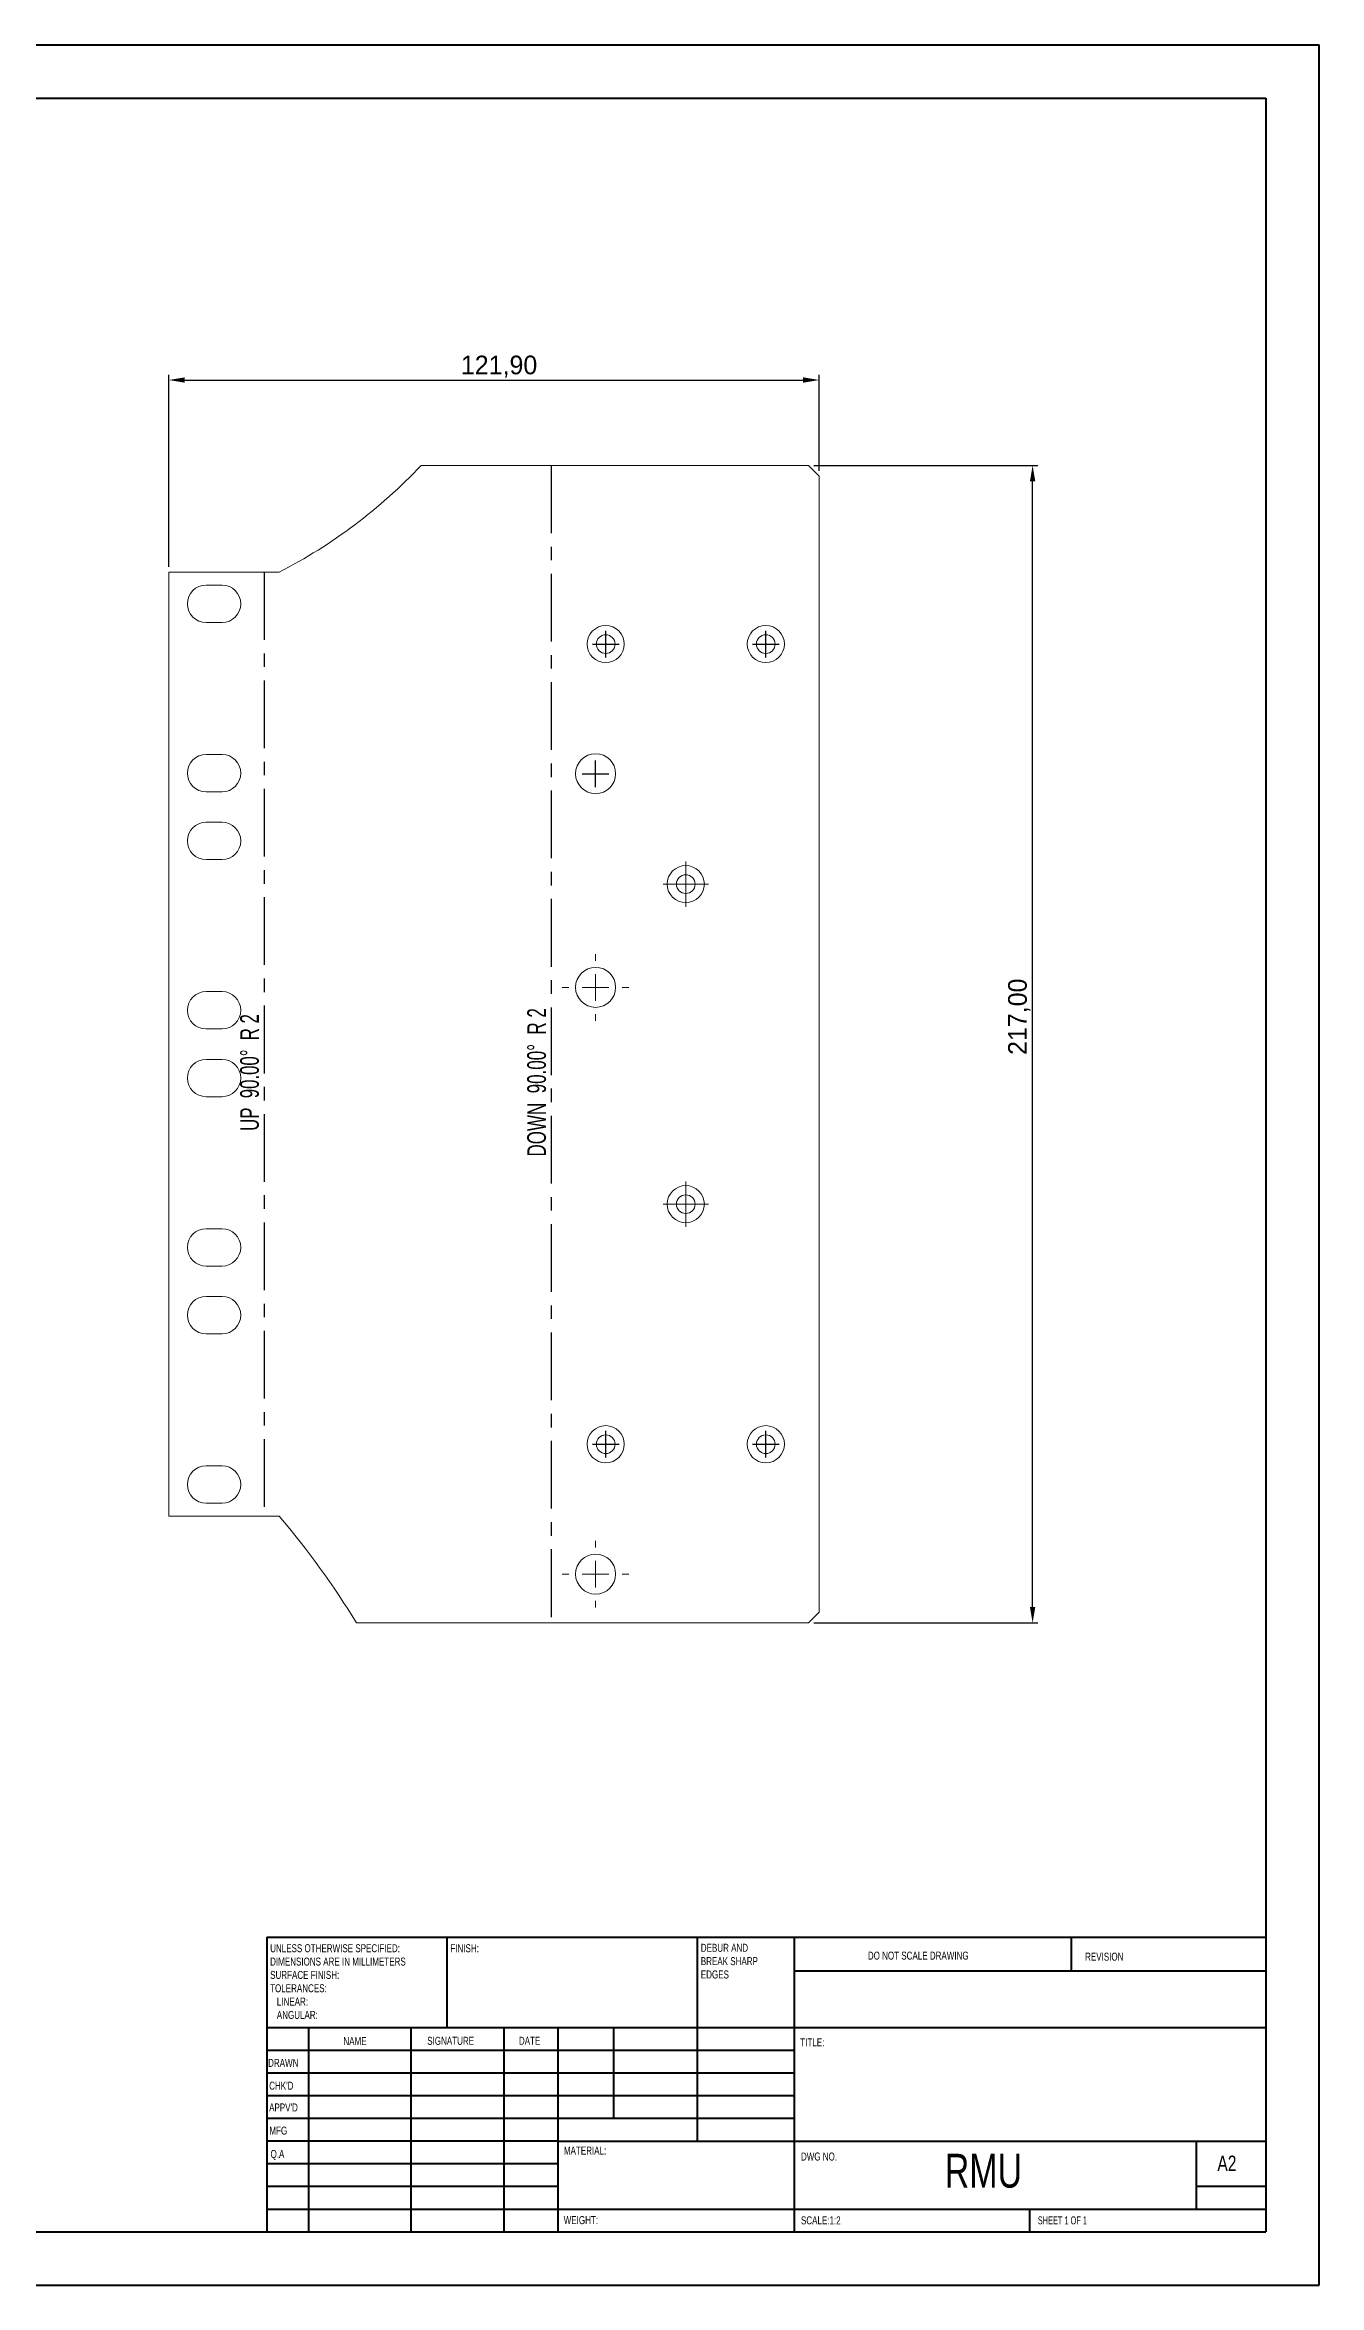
# Model space of a CAD drawing. Header units: millimetres. Extents: x 0 to 594, y 0 to 420.
# Drawn here: x 355.2 to 594.1, y 0.2 to 420.2 of the extents above; entities that cross this region are included whole.
import ezdxf

# ---------------------------------------------------------------- set-up
doc = ezdxf.new("R2010")
doc.units = ezdxf.units.MM
doc.header["$PDSIZE"] = -1
doc.linetypes.add('CENTERX2', pattern=[20.32, 12.7, -2.54, 2.54, -2.54])
doc.styles.add('SLDTEXTSTYLE0', font='TXT', dxfattribs={"width": 0.75})
doc.styles.add('SLDTEXTSTYLE1', font='TXT', dxfattribs={"width": 0.6875})
doc.styles.add('SLDTEXTSTYLE2', font='TXT', dxfattribs={"width": 0.680556})
doc.styles.add('SLDTEXTSTYLE3', font='TXT', dxfattribs={"width": 0.671875})
doc.dimstyles.new('ISO-25', dxfattribs={"dimtxt": 2.5, "dimasz": 2.5, "dimexe": 1.25, "dimexo": 0.625, "dimtad": 1, "dimtxsty": 'Standard', "dimcen": 2.5, "dimadec": 0, "dimazin": 0, "dimtfac": 1, "dimtmove": 0, "dimatfit": 3, "dimfxl": 1, "dimarcsym": 0})

# ---------------------------------------------------------------- blocks, each defined once
blk = doc.blocks.new('SW_NOTE_0')
at = {"color": 0, "linetype": 'Continuous', "lineweight": 0, "char_height": 1.5, "attachment_point": 1, "style": 'SLDTEXTSTYLE0'}
for s, insert in [('DEBUR AND ', (0, 1.93)), ('BREAK SHARP ', (0, -0.57)), ('EDGES', (0, -3.07))]:
    blk.add_mtext(s, dxfattribs=dict(at, insert=insert))
blk = doc.blocks.new('SW_NOTE_1')
at = {"color": 0, "linetype": 'Continuous', "lineweight": 0, "char_height": 1.5, "attachment_point": 1, "style": 'SLDTEXTSTYLE0'}
for s, insert in [('UNLESS OTHERWISE SPECIFIED:', (0, 1.93)), ('SURFACE FINISH:', (0, -3.07)), ('DIMENSIONS ARE IN MILLIMETERS', (0, -0.57)), ('TOLERANCES:', (0, -5.57)), ('   LINEAR:', (0, -8.07)), ('   ANGULAR:', (0, -10.57))]:
    blk.add_mtext(s, dxfattribs=dict(at, insert=insert))
blk = doc.blocks.new('*D12')
at = {"color": 0, "lineweight": -2}
for p, q in [((499.37, 341.37), (541.37, 341.37)), ((540.37, 127.37), (540.37, 338.37)), ((499.37, 124.37), (541.37, 124.37))]:
    blk.add_line(p, q, dxfattribs=at)
at = {"color": 0}
for points in [[(539.87, 338.37), (540.87, 338.37), (540.37, 341.37)], [(539.87, 127.37), (540.87, 127.37), (540.37, 124.37)]]:
    blk.add_solid(points, dxfattribs=at)
at = {"layer": 'Defpoints', "color": 0}
for p in [(498.37, 341.37), (540.37, 341.37), (498.37, 124.37)]:
    blk.add_point(p, dxfattribs=at)
at = {"color": 0, "insert": (535.78, 238.01), "char_height": 3.5, "attachment_point": 2, "rotation": 90}
blk.add_mtext('217,00', dxfattribs=at)
blk = doc.blocks.new('*D13')
at = {"color": 0, "lineweight": -2}
for p, q in [((378.47, 322.37), (378.47, 358.37)), ((381.47, 357.37), (497.37, 357.37)), ((500.37, 340.37), (500.37, 358.37))]:
    blk.add_line(p, q, dxfattribs=at)
at = {"color": 0}
for points in [[(381.47, 357.87), (381.47, 356.87), (378.47, 357.37)], [(497.37, 357.87), (497.37, 356.87), (500.37, 357.37)]]:
    blk.add_solid(points, dxfattribs=at)
at = {"layer": 'Defpoints', "color": 0}
for p in [(500.37, 357.37), (500.37, 339.37), (378.47, 321.37)]:
    blk.add_point(p, dxfattribs=at)
at = {"color": 0, "insert": (440.38, 361.95), "char_height": 3.5, "attachment_point": 2}
blk.add_mtext('121,90', dxfattribs=at)
blk = doc.blocks.new('SW_CENTERMARKSYMBOL_8')
at = {"color": 0, "linetype": 'Continuous', "lineweight": 0}
for p, q in [((0, 2.5), (0, 4.25)), ((-2.5, 0), (-4.25, 0)), ((0, 0), (-2.5, 0)), ((0, 0), (0, 2.5)), ((0, 0), (0, -2.5)), ((0, 0), (2.5, 0)), ((2.5, 0), (4.25, 0)), ((0, -2.5), (0, -4.25))]:
    blk.add_line(p, q, dxfattribs=at)
blk = doc.blocks.new('SW_CENTERMARKSYMBOL_9')
at = {"color": 0, "linetype": 'Continuous', "lineweight": 0}
for p, q in [((0, 2.5), (0, 4.25)), ((-2.5, 0), (-4.25, 0)), ((0, 0), (-2.5, 0)), ((0, 0), (0, 2.5)), ((0, 0), (0, -2.5)), ((0, 0), (2.5, 0)), ((2.5, 0), (4.25, 0)), ((0, -2.5), (0, -4.25))]:
    blk.add_line(p, q, dxfattribs=at)
blk = doc.blocks.new('SW_CENTERMARKSYMBOL_10')
at = {"color": 0, "linetype": 'Continuous', "lineweight": 0}
for p, q in [((0, 5), (0, 6.25)), ((-5, 0), (-6.25, 0)), ((0, 0), (-2.5, 0)), ((0, 0), (0, 2.5)), ((0, 0), (0, -2.5)), ((0, 0), (2.5, 0)), ((5, 0), (6.25, 0)), ((0, -5), (0, -6.25))]:
    blk.add_line(p, q, dxfattribs=at)
blk = doc.blocks.new('SW_CENTERMARKSYMBOL_11')
at = {"color": 0, "linetype": 'Continuous', "lineweight": 0}
for p, q in [((0, 5), (0, 6.25)), ((-5, 0), (-6.25, 0)), ((0, 0), (-2.5, 0)), ((0, 0), (0, 2.5)), ((0, 0), (0, -2.5)), ((0, 0), (2.5, 0)), ((5, 0), (6.25, 0)), ((0, -5), (0, -6.25))]:
    blk.add_line(p, q, dxfattribs=at)

msp = doc.modelspace()

# ---------------------------------------------------------------- linework, layer by layer
at = {"color": 7, "linetype": 'Continuous', "lineweight": 40}
for p, q in [((0.079, 420.215), (594.079, 420.215)), ((594.079, 0.215), (594.079, 420.215)), ((25.079, 410.215), (584.079, 410.215)), ((584.079, 410.215), (584.079, 10.215)), ((396.879, 65.465), (584.079, 65.465)), ((396.879, 65.465), (396.879, 10.215)), ((430.679, 48.465), (430.679, 65.465)), ((477.479, 65.465), (477.479, 27.215)), ((495.679, 65.465), (495.679, 10.215)), ((547.679, 59.09), (547.679, 65.465)), ((584.079, 59.09), (495.679, 59.09)), ((584.079, 48.465), (396.879, 48.465)), ((404.679, 48.465), (404.679, 10.215)), ((423.87, 48.465), (423.87, 10.215)), ((441.278, 48.465), (441.278, 10.215)), ((451.479, 10.215), (451.479, 48.465)), ((461.879, 31.465), (461.879, 48.465)), ((495.679, 44.215), (396.879, 44.215)), ((495.679, 39.965), (396.879, 39.965)), ((495.679, 35.715), (396.879, 35.715)), ((495.679, 31.465), (396.879, 31.465)), ((451.479, 27.215), (396.879, 27.215)), ((451.479, 27.215), (584.079, 27.215)), ((571.079, 14.465), (571.079, 27.215)), ((451.479, 22.965), (396.879, 22.965)), ((451.479, 18.715), (396.879, 18.715)), ((584.079, 18.715), (571.079, 18.715)), ((396.879, 14.465), (584.079, 14.465)), ((539.879, 10.215), (539.879, 14.465)), ((25.079, 10.215), (584.079, 10.215)), ((0.079, 0.215), (594.079, 0.215))]:
    msp.add_line(p, q, dxfattribs=at)
at = {"color": 7, "linetype": 'Continuous', "lineweight": 15}
for p, q in [((498.368, 341.369), (425.77, 341.369)), ((500.368, 339.369), (498.368, 341.369)), ((500.368, 339.369), (500.368, 126.369)), ((378.472, 321.369), (399.17, 321.369)), ((378.472, 321.369), (378.472, 144.369)), ((385.472, 318.919), (388.472, 318.919)), ((388.472, 311.919), (385.472, 311.919)), ((385.472, 287.169), (388.472, 287.169)), ((388.472, 280.169), (385.472, 280.169)), ((385.472, 274.469), (388.472, 274.469)), ((388.472, 267.469), (385.472, 267.469)), ((385.472, 242.719), (388.472, 242.719)), ((388.472, 235.719), (385.472, 235.719)), ((385.472, 230.019), (388.472, 230.019)), ((388.472, 223.019), (385.472, 223.019)), ((385.472, 198.269), (388.472, 198.269)), ((388.472, 191.269), (385.472, 191.269)), ((385.472, 185.569), (388.472, 185.569)), ((388.472, 178.569), (385.472, 178.569)), ((385.472, 153.819), (388.472, 153.819)), ((399.17, 144.369), (378.472, 144.369)), ((388.472, 146.819), (385.472, 146.819)), ((498.368, 124.369), (500.368, 126.369)), ((498.368, 124.369), (413.67, 124.369))]:
    msp.add_line(p, q, dxfattribs=at)
at = {"color": 7, "linetype": 'CENTERX2'}
for p, q in [((450.169, 341.369), (450.169, 124.369)), ((396.371, 321.369), (396.371, 144.369))]:
    msp.add_line(p, q, dxfattribs=at)
at = {"color": 1}
for p, q in [((457.868, 307.869), (462.868, 307.869)), ((460.368, 305.369), (460.368, 310.369)), ((487.868, 307.869), (492.868, 307.869)), ((490.368, 305.369), (490.368, 310.369)), ((458.468, 281.069), (458.468, 286.069)), ((455.968, 283.569), (460.968, 283.569)), ((460.368, 155.369), (460.368, 160.369)), ((490.368, 155.369), (490.368, 160.369)), ((457.868, 157.869), (462.868, 157.869)), ((487.868, 157.869), (492.868, 157.869))]:
    msp.add_line(p, q, dxfattribs=at)
at = {"color": 7, "linetype": 'Continuous', "lineweight": 15}
for centre, radius in [((460.368, 307.869), 3.482), ((490.368, 307.869), 3.482), ((460.368, 307.869), 1.75), ((490.368, 307.869), 1.75), ((458.468, 283.569), 3.75), ((475.368, 262.869), 3.482), ((475.368, 262.869), 1.75), ((458.468, 243.519), 3.75), ((475.368, 202.869), 3.482), ((475.368, 202.869), 1.75), ((460.368, 157.869), 3.482), ((460.368, 157.869), 1.75), ((490.368, 157.869), 3.482), ((490.368, 157.869), 1.75), ((458.468, 133.519), 3.75)]:
    msp.add_circle(centre, radius, dxfattribs=at)
for centre, radius, start, end in [((354.431, 408.561), 98, 297.1628, 316.71472), ((385.472, 315.419), 3.5, 90, 270), ((388.472, 315.419), 3.5, 270, 90), ((385.472, 283.669), 3.5, 90, 270), ((388.472, 283.669), 3.5, 270, 90), ((385.472, 270.969), 3.5, 90, 270), ((388.472, 270.969), 3.5, 270, 90), ((385.472, 239.219), 3.5, 90, 270), ((388.472, 239.219), 3.5, 270, 90), ((385.472, 226.519), 3.5, 90, 270), ((388.472, 226.519), 3.5, 270, 90), ((385.472, 194.769), 3.5, 90, 270), ((388.472, 194.769), 3.5, 270, 90), ((385.472, 182.069), 3.5, 90, 270), ((388.472, 182.069), 3.5, 270, 90), ((385.472, 150.319), 3.5, 90, 270), ((388.472, 150.319), 3.5, 270, 90), ((277.269, 40.734), 160, 31.51461, 40.36961)]:
    msp.add_arc(centre, radius, start, end, dxfattribs=at)

# ---------------------------------------------------------------- block references
at = {"color": 1, "linetype": 'Continuous', "lineweight": 0}
for name, p in [('SW_CENTERMARKSYMBOL_8', (475.368, 262.869)), ('SW_CENTERMARKSYMBOL_10', (458.468, 243.519)), ('SW_CENTERMARKSYMBOL_9', (475.368, 202.869)), ('SW_CENTERMARKSYMBOL_11', (458.468, 133.519))]:
    msp.add_blockref(name, p, dxfattribs=at)
at = {"color": 7, "linetype": 'Continuous', "lineweight": 0}
for name, p in [('SW_NOTE_1', (397.473, 62.202)), ('SW_NOTE_0', (478.188, 62.284))]:
    msp.add_blockref(name, p, dxfattribs=at)

# ---------------------------------------------------------------- texts
at = {"color": 7, "linetype": 'Continuous', "lineweight": 0, "char_height": 3.5, "attachment_point": 1, "rotation": 90}
for s, insert, style in [('DOWN  90.00°  R 2 ', (445.658, 211.798), 'SLDTEXTSTYLE2'), ('UP  90.00°  R 2 ', (391.859, 216.618), 'SLDTEXTSTYLE3')]:
    msp.add_mtext(s, dxfattribs=dict(at, insert=insert, style=style))
at = {"color": 7, "linetype": 'Continuous', "lineweight": 0, "attachment_point": 1}
for s, insert, char_height, style in [('FINISH:', (431.25, 64.134), 1.5, 'SLDTEXTSTYLE0'), ('DO NOT SCALE DRAWING', (509.493, 62.748), 1.5, 'SLDTEXTSTYLE0'), ('REVISION', (550.206, 62.55), 1.5, 'SLDTEXTSTYLE0'), ('NAME', (411.201, 46.716), 1.5, 'SLDTEXTSTYLE0'), ('SIGNATURE', (426.912, 46.777), 1.5, 'SLDTEXTSTYLE0'), ('DATE', (444.094, 46.791), 1.5, 'SLDTEXTSTYLE0'), ('TITLE:', (496.835, 46.493), 1.5, 'SLDTEXTSTYLE0'), ('DRAWN', (397.091, 42.644), 1.5, 'SLDTEXTSTYLE0'), ("CHK'D", (397.289, 38.369), 1.5, 'SLDTEXTSTYLE0'), ("APPV'D", (397.281, 34.279), 1.5, 'SLDTEXTSTYLE0'), ('MFG', (397.334, 29.948), 1.5, 'SLDTEXTSTYLE0'), ('Q.A', (397.548, 25.564), 1.5, 'SLDTEXTSTYLE0'), ('MATERIAL:', (452.525, 26.201), 1.5, 'SLDTEXTSTYLE0'), ('DWG NO.', (496.953, 25.083), 1.5, 'SLDTEXTSTYLE0'), ('RMU', (523.902, 24.847), 6.35, 'SLDTEXTSTYLE0'), ('A2', (575, 24.515), 2.9104, 'SLDTEXTSTYLE0'), ('WEIGHT: ', (452.497, 13.164), 1.4986, 'SLDTEXTSTYLE0'), ('SCALE:1:2', (496.953, 13.115), 1.5, 'SLDTEXTSTYLE0'), ('SHEET 1 OF 1', (541.357, 13.115), 1.5, 'SLDTEXTSTYLE1')]:
    msp.add_mtext(s, dxfattribs=dict(at, insert=insert, char_height=char_height, style=style))

# ---------------------------------------------------------------- dimensions: what is measured, and where the dimension line sits
dim = msp.add_linear_dim(base=(500.368, 357.369), p1=(378.472, 321.369), p2=(500.368, 339.369), dimstyle='ISO-25', override={"dimtxt": 3.5, "dimasz": 3, "dimexe": 1, "dimexo": 1, "dimgap": 0.5, "dimzin": 0, "dimadec": 2, "dimtzin": 0})
dim.commit()
dim.dimension.update_dxf_attribs({"geometry": '*D13', "text_midpoint": (440.378, 357.369), "dimtype": 160})
dim = msp.add_linear_dim(base=(540.368, 341.369), p1=(498.368, 124.369), p2=(498.368, 341.369), angle=90, dimstyle='ISO-25', override={"dimtxt": 3.5, "dimasz": 3, "dimexe": 1, "dimexo": 1, "dimgap": 0.5, "dimzin": 0, "dimadec": 2, "dimtzin": 0})
dim.commit()
dim.dimension.update_dxf_attribs({"geometry": '*D12', "text_midpoint": (540.368, 238.013), "dimtype": 160})

doc.saveas('drawing.dxf')
